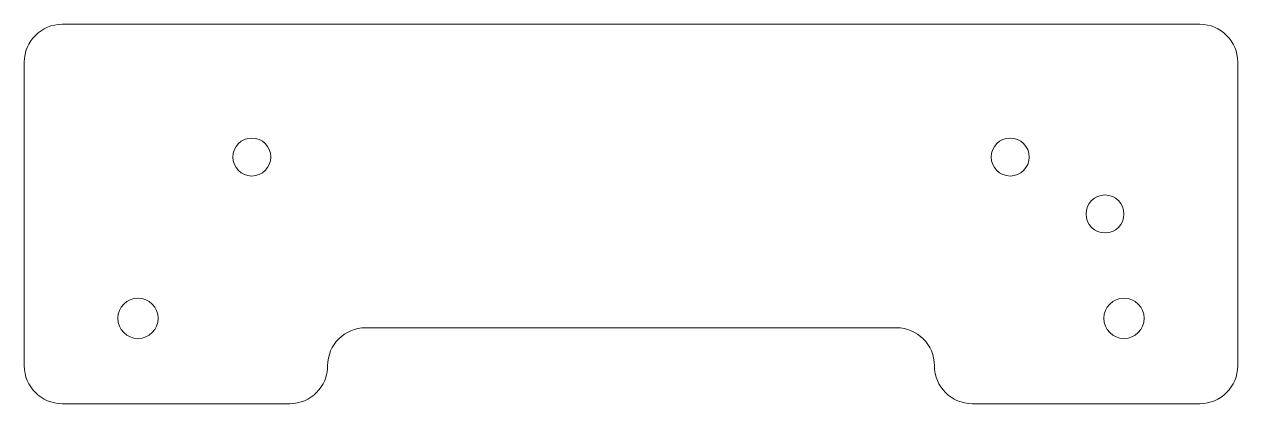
# Model space of a CAD drawing. Header units: inches. Extents: x 8.9 to 24.9, y 8.5 to 13.5.
import ezdxf

# ---------------------------------------------------------------- set-up
doc = ezdxf.new("R2010")
doc.units = ezdxf.units.IN
doc.header["$MEASUREMENT"] = 0

msp = doc.modelspace()

# ---------------------------------------------------------------- linework, layer by layer
at = {"color": 7, "linetype": 'Continuous', "lineweight": 15}
for p, q in [((24.416, 13.464), (9.416, 13.464)), ((8.916, 12.964), (8.916, 8.964)), ((24.916, 8.964), (24.916, 12.964)), ((20.416, 9.464), (13.416, 9.464)), ((12.416, 8.464), (9.416, 8.464)), ((21.416, 8.464), (24.416, 8.464))]:
    msp.add_line(p, q, dxfattribs=at)
for centre, radius in [((11.916, 11.714), 0.25), ((21.916, 11.714), 0.25), ((23.166, 10.964), 0.25), ((10.416, 9.589), 0.266), ((23.416, 9.589), 0.266)]:
    msp.add_circle(centre, radius, dxfattribs=at)
for centre, start, end in [((9.416, 12.964), 90, 180), ((24.416, 12.964), 0, 90), ((13.416, 8.964), 90, 180), ((20.416, 8.964), 0, 90), ((9.416, 8.964), 180, 270), ((12.416, 8.964), 270, 0), ((21.416, 8.964), 180, 270), ((24.416, 8.964), 270, 0)]:
    msp.add_arc(centre, 0.5, start, end, dxfattribs=at)

doc.saveas('drawing.dxf')
